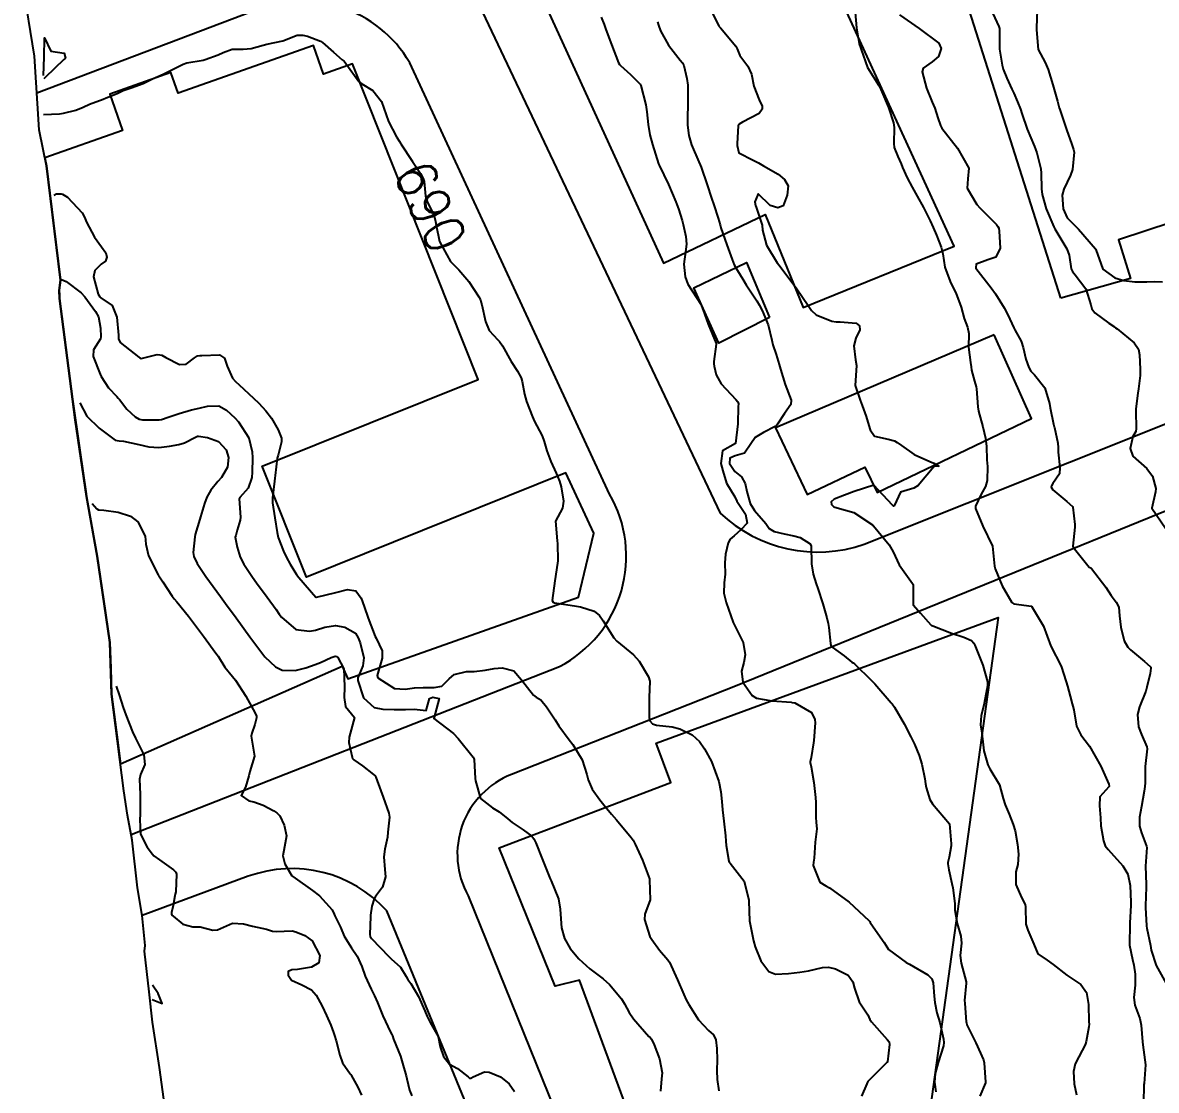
# Model space of a CAD drawing. Header units: metres. Extents: x 292545 to 299085, y 7450245 to 7463078.
# Drawn here: x 295976.2 to 296090.3, y 7455924 to 7456031.4 of the extents above; entities that cross this region are included whole.
import ezdxf
from ezdxf.enums import TextEntityAlignment as Align

# ---------------------------------------------------------------- set-up
doc = ezdxf.new("R2010")
doc.units = ezdxf.units.M
for name, color, linetype in [('Area', 45, 'Continuous'), ('Cotas', 45, 'Continuous'), ('Curvas de Nivel 1m', 11, 'Continuous'), ('Curvas de Nivel 5m', 15, 'Continuous'), ('Edificações', 30, 'Continuous'), ('Vias Primárias', 230, 'Continuous')]:
    doc.layers.add(name, color=color, linetype=linetype)
doc.styles.add('Style-STANDARD', font='STANDARD.shx')

msp = doc.modelspace()

# ---------------------------------------------------------------- linework, layer by layer
at = {"layer": 'Area'}
msp.add_polyline3d([(295990.53, 7455922.36, 695.07), (295990, 7455926.26, 694.93), (295989.28, 7455930.84, 695), (295988.94, 7455933.9, 695.11), (295988.49, 7455937.99, 700.69), (295988.53, 7455938.56, 700.74), (295988.25, 7455941.58, 695.01), (295987.77, 7455944.36, 695), (295987.23, 7455949.14, 694.84), (295986.77, 7455951.65, 694.8), (295986.39, 7455954.12, 696.23), (295985.17, 7455963.85, 700.01), (295984.99, 7455969.05, 700.53), (295983.71, 7455977.71, 701.13), (295982.65, 7455983.74, 697.18), (295981.5, 7455991.44, 698.12), (295979.94, 7456003.63, 690.82), (295979.9, 7456004.46, 691.69), (295980.03, 7456005.48, 690.66), (295978.61, 7456016.98, 695.54), (295978.29, 7456018.62, 690.28), (295977.88, 7456020.6, 690.13), (295977.41, 7456028.03, 690), (295976.22, 7456035.3, 689.56)], dxfattribs=at)
at = {"layer": 'Curvas de Nivel 1m', "flags": 128}
for points, elevation in [([(296045.26, 7456033.07), (296046.13, 7456031.36), (296046.28, 7456031.06), (296046.42, 7456030.88), (296047.97, 7456029.04), (296048.12, 7456028.76), (296048.38, 7456028.08), (296049.17, 7456027.02), (296049.56, 7456026.22), (296049.8, 7456025.02), (296050.33, 7456023.62), (296050.62, 7456023.01), (296050.62, 7456022.71), (296050.32, 7456022.25), (296048.66, 7456021.38), (296048.3, 7456021.17), (296048.23, 7456021.11), (296048.21, 7456021.04), (296048.12, 7456019.21), (296048.12, 7456019.04), (296048.27, 7456018.3), (296049.73, 7456017.55), (296050.26, 7456017.3), (296050.77, 7456017), (296052.24, 7456016.14), (296052.87, 7456015.62), (296053.23, 7456014.98), (296053.15, 7456014.05), (296052.73, 7456012.98), (296052.2, 7456012.77), (296051.44, 7456013), (296050.22, 7456014.16), (296049.87, 7456013.36), (296049.95, 7456013.01), (296050.01, 7456012.83), (296050.2, 7456012.33), (296050.61, 7456011.01), (296050.67, 7456010.51), (296051.05, 7456009), (296052.14, 7456007.23), (296052.33, 7456006.99), (296053.01, 7456006.1), (296053.85, 7456004.97), (296054.11, 7456004.62), (296055.25, 7456002.95), (296055.58, 7456002.45), (296056.07, 7456002.01), (296057.62, 7456001.38), (296058.07, 7456001.3), (296058.46, 7456001.31), (296060.07, 7456001.17), (296060.42, 7456000.89), (296060.45, 7456000.49), (296060.05, 7455999.67), (296059.85, 7455998.89), (296060.02, 7455997.46), (296060.1, 7455996.9), (296059.99, 7455994.9), (296060.48, 7455993.4), (296060.67, 7455992.89), (296061.08, 7455991.76), (296061.34, 7455990.88), (296061.49, 7455990.43), (296061.93, 7455989.79), (296063.3, 7455989.48), (296063.93, 7455989.31), (296064.22, 7455989.14), (296064.63, 7455988.84), (296065.91, 7455987.96), (296067.48, 7455987.23), (296067.9, 7455987.08), (296068.41, 7455986.79), (296067.95, 7455986.74), (296067.89, 7455986.72), (296066.31, 7455984.82), (296065.87, 7455984.55), (296064.54, 7455984.17), (296063.94, 7455982.85), (296063.92, 7455982.78), (296063.85, 7455982.74), (296063.73, 7455982.85), (296061.87, 7455984.87), (296059.87, 7455984.21), (296058.92, 7455983.85), (296057.86, 7455983.46), (296057.57, 7455983.2), (296057.61, 7455982.92), (296057.85, 7455982.69), (296058.18, 7455982.59), (296059.84, 7455982.1), (296061.73, 7455980.87), (296061.77, 7455980.82), (296061.82, 7455980.76), (296063.41, 7455978.85), (296063.79, 7455978.15), (296064.41, 7455976.84), (296065.75, 7455974.97), (296065.81, 7455974.88), (296065.82, 7455974.83), (296065.8, 7455972.9), (296065.83, 7455972.83), (296066.54, 7455972), (296067.58, 7455970.8), (296067.66, 7455970.76), (296067.7, 7455970.74), (296067.79, 7455970.71), (296069.69, 7455969.98), (296070.9, 7455969.56), (296071.69, 7455969.23), (296071.91, 7455968.98), (296072.01, 7455968.76), (296072.5, 7455967.58), (296072.81, 7455966.74), (296073.3, 7455965.08), (296073.31, 7455964.73), (296073.22, 7455964.33), (296072.92, 7455962.74), (296072.65, 7455961.7), (296072.59, 7455960.74), (296072.74, 7455959.91), (296072.85, 7455958.74), (296072.93, 7455958.12), (296073.34, 7455956.73), (296073.54, 7455956.31), (296074.51, 7455954.72), (296074.88, 7455953.34), (296075.06, 7455952.71), (296075.48, 7455951.75), (296075.89, 7455950.71), (296076.08, 7455950.08), (296076.33, 7455948.7), (296076.4, 7455947.73), (296076.34, 7455946.7), (296076.16, 7455945.96), (296076.13, 7455944.7), (296076.71, 7455943.37), (296077.09, 7455942.69), (296077.13, 7455942.45), (296077.16, 7455940.69), (296077.34, 7455940.1), (296077.96, 7455938.68), (296078.35, 7455937.71), (296079.31, 7455937.09), (296079.89, 7455936.65), (296081.29, 7455935.55), (296082.69, 7455934.63), (296083.26, 7455933.82), (296083.43, 7455932.8), (296083.45, 7455932.62), (296083.5, 7455930.88), (296083.51, 7455930.62), (296083.48, 7455930.37), (296083.21, 7455928.9), (296083.17, 7455928.66), (296083.15, 7455928.62), (296082.47, 7455927.34), (296082.13, 7455926.63), (296081.95, 7455925.86), (296082, 7455924.63), (296082.24, 7455923.54)], 687), ([(296059.97, 7456032.43), (296060.1, 7456030.89), (296060.4, 7456029.26), (296060.52, 7456028.89), (296060.58, 7456028.7), (296061.23, 7456026.88), (296062.36, 7456025.09), (296062.44, 7456024.95), (296062.47, 7456024.87), (296062.55, 7456024.67), (296063.32, 7456022.86), (296063.83, 7456021.33), (296063.91, 7456020.85), (296063.88, 7456019.25), (296063.92, 7456018.85), (296064.26, 7456017.94), (296064.6, 7456017.18), (296064.74, 7456016.84), (296065.21, 7456015.8), (296065.7, 7456014.83), (296066.22, 7456013.93), (296066.86, 7456012.81), (296067.53, 7456011.46), (296067.83, 7456010.8), (296068.17, 7456010.02), (296068.64, 7456008.8), (296068.8, 7456008.14), (296069.01, 7456006.79), (296069.54, 7456005.37), (296069.81, 7456004.78), (296070.1, 7456004.2), (296070.65, 7456002.77), (296070.94, 7456001.64), (296071.29, 7456000.76), (296071.42, 7456000.12), (296071.4, 7455998.76), (296071.58, 7455997.19), (296071.64, 7455996.76), (296071.68, 7455996.42), (296072, 7455995.33), (296072.17, 7455994.75), (296072.2, 7455994.54), (296072.31, 7455992.75), (296072.39, 7455992.31), (296072.83, 7455990.74), (296073.09, 7455989.58), (296073.19, 7455988.74), (296073.23, 7455987.4), (296073.28, 7455986.74), (296073.27, 7455985.35), (296073.08, 7455984.74), (296072.65, 7455983.96), (296072.09, 7455982.75), (296072.08, 7455982.51), (296072.82, 7455980.74), (296073.8, 7455978.73), (296073.99, 7455976.73), (296074.06, 7455976.44), (296074.78, 7455974.72), (296075.74, 7455973.05), (296075.94, 7455972.91), (296077.73, 7455972.68), (296078.94, 7455970.67), (296079.68, 7455968.66), (296080.7, 7455966.65), (296081.22, 7455965.07), (296081.33, 7455964.64), (296081.62, 7455963.64), (296081.83, 7455962.85), (296081.89, 7455962.64), (296081.98, 7455962.27), (296082.26, 7455960.63), (296082.7, 7455959.75), (296083.56, 7455958.61), (296084.71, 7455956.6), (296085.52, 7455954.77), (296085.55, 7455954.59), (296085.55, 7455954.55), (296085.51, 7455954.5), (296084.6, 7455953.5), (296084.58, 7455952.6), (296084.67, 7455951.4), (296084.71, 7455950.6), (296084.97, 7455949.07), (296085.13, 7455948.59), (296085.44, 7455948.2), (296086.92, 7455946.58), (296087.41, 7455945.71), (296087.65, 7455944.57), (296087.72, 7455942.91), (296087.71, 7455942.56), (296087.62, 7455940.83), (296087.61, 7455940.57), (296087.58, 7455938.82), (296087.59, 7455938.57), (296087.87, 7455937.13), (296088.01, 7455936.56), (296088.17, 7455935.68), (296088.16, 7455934.56), (296088.03, 7455933.33), (296088.11, 7455932.56), (296088.61, 7455931.19), (296088.75, 7455930.55), (296088.89, 7455928.87), (296088.92, 7455928.55), (296089.18, 7455926.55), (296089.05, 7455924.66), (296089.04, 7455924.55), (296088.98, 7455922.7)], 686), ([(296073.64, 7456032.74), (296074.43, 7456031), (296074.49, 7456030.8), (296074.5, 7456030.73), (296074.49, 7456030.66), (296074.51, 7456028.73), (296074.76, 7456027.11), (296074.88, 7456026.72), (296075.25, 7456025.82), (296075.74, 7456024.71), (296075.94, 7456024.3), (296076.33, 7456023.42), (296076.6, 7456022.7), (296076.75, 7456022.27), (296077.3, 7456020.69), (296078.03, 7456018.93), (296078.14, 7456018.68), (296078.27, 7456018.3), (296078.67, 7456016.68), (296078.68, 7456016.24), (296078.73, 7456014.68), (296078.8, 7456014.1), (296079.19, 7456012.67), (296079.98, 7456010.86), (296080.08, 7456010.66), (296080.18, 7456010.49), (296081.28, 7456008.64), (296081.5, 7456007.99), (296081.73, 7456006.64), (296081.84, 7456006.35), (296082.13, 7456006.01), (296083.18, 7456004.62), (296083.7, 7456003), (296083.79, 7456002.61), (296084.08, 7456002.21), (296085.51, 7456001.15), (296086.06, 7456000.79), (296086.18, 7456000.71), (296086.35, 7456000.59), (296088.04, 7455999.19), (296088.48, 7455998.56), (296088.6, 7455997.98), (296088.66, 7455996.55), (296088.65, 7455995.91), (296088.49, 7455994.56), (296088.42, 7455994.12), (296088.23, 7455992.56), (296088.22, 7455992.3), (296088.27, 7455990.56), (296088.22, 7455990.28), (296087.93, 7455989.75), (296087.64, 7455988.56), (296087.91, 7455987.77), (296089.32, 7455986.55), (296089.89, 7455985.78), (296090.22, 7455984.54), (296090.21, 7455984.2), (296089.84, 7455982.54), (296091.21, 7455980.53)], 684), ([(296078.29, 7456032.68), (296078.24, 7456030.87), (296078.24, 7456030.68), (296078.39, 7456028.68), (296079.09, 7456027.38), (296079.39, 7456026.67), (296079.88, 7456025.13), (296080.02, 7456024.66), (296080.33, 7456023.51), (296080.51, 7456022.84), (296080.56, 7456022.66), (296081, 7456021.34), (296081.26, 7456020.65), (296081.79, 7456019.13), (296081.96, 7456018.63), (296082, 7456018.37), (296081.85, 7456016.64), (296081.66, 7456016.05), (296080.98, 7456014.65), (296080.82, 7456014.05), (296080.91, 7456012.65), (296081.32, 7456011.77), (296082.19, 7456010.88), (296082.45, 7456010.63), (296084.15, 7456008.65), (296084.18, 7456008.61), (296084.19, 7456008.58), (296084.91, 7456006.6), (296086.12, 7456005.73), (296087, 7456005.45), (296088.12, 7456005.32), (296089.34, 7456005.33), (296090.12, 7456005.35), (296090.92, 7456005.33)], 683), ([(296034.43, 7456031.95), (296034.74, 7456031.2), (296034.91, 7456030.7), (296035.46, 7456029.19), (296036.18, 7456027.37), (296036.28, 7456027.18), (296036.37, 7456027.08), (296037.39, 7456026.19), (296038.35, 7456025.21), (296038.39, 7456025.15), (296038.42, 7456025.08), (296038.93, 7456023.14), (296039.02, 7456022.44), (296039.14, 7456021.14), (296039.32, 7456020.11), (296039.58, 7456019.14), (296040.19, 7456017.19), (296040.22, 7456017.13), (296040.25, 7456017.05), (296041.21, 7456015.12), (296041.94, 7456013.38), (296042.05, 7456013.11), (296042.2, 7456012.66), (296042.58, 7456011.49), (296042.69, 7456011.1), (296042.96, 7456009.88), (296043.02, 7456009.1), (296042.92, 7456008.33), (296042.73, 7456007.1), (296042.86, 7456005.84), (296043.16, 7456005.09), (296043.52, 7456004.5), (296044.1, 7456003.66), (296044.44, 7456003.08), (296044.68, 7456002.47), (296045.19, 7456001.07), (296045.98, 7455999.13), (296045.98, 7455999.06), (296045.77, 7455997.31), (296045.77, 7455997.06), (296045.8, 7455996.85), (296046, 7455995.98), (296046.49, 7455995.05), (296047.98, 7455993.48), (296048.19, 7455993.25), (296048.23, 7455993.04), (296048.22, 7455992.78), (296048.18, 7455991.04), (296047.95, 7455989.06), (296047.94, 7455989.04), (296046.64, 7455988.33), (296046.47, 7455987.05), (296046.65, 7455986.29), (296047.04, 7455985.05), (296047.86, 7455983.7), (296048.09, 7455983.27), (296048.22, 7455983.04), (296048.93, 7455981.93), (296049.12, 7455981.03), (296048.49, 7455980.36), (296047.81, 7455979.76), (296047.41, 7455979.44), (296047.2, 7455979.05), (296046.92, 7455977.92), (296046.88, 7455977.05), (296046.89, 7455975.92), (296046.8, 7455975.05), (296046.78, 7455974.01), (296047, 7455973.05), (296047.7, 7455971.04), (296048.7, 7455969.03), (296048.91, 7455967.79), (296048.77, 7455967.03), (296048.54, 7455966.14), (296048.67, 7455965.03), (296049.62, 7455963.7), (296050.06, 7455963.45), (296051.61, 7455963.16), (296053.56, 7455963.02), (296053.61, 7455963.01), (296053.9, 7455962.97), (296055.6, 7455962), (296055.93, 7455961.28), (296055.97, 7455960.94), (296055.81, 7455959.19), (296055.79, 7455958.95), (296055.55, 7455957.45), (296055.45, 7455957.04), (296055.45, 7455956.95), (296055.54, 7455956.53), (296055.81, 7455954.95), (296056, 7455953.45), (296056.03, 7455952.94), (296056.01, 7455951.47), (296056.06, 7455950.94), (296056.11, 7455950.29), (296055.97, 7455948.94), (296055.84, 7455947.35), (296055.79, 7455946.94), (296055.77, 7455946.59), (296056.41, 7455944.93), (296057.02, 7455944.56), (296057.39, 7455944.35), (296059.37, 7455942.9), (296061.35, 7455941.07), (296061.44, 7455940.97), (296061.5, 7455940.88), (296061.8, 7455940.42), (296062.91, 7455938.86), (296063.06, 7455938.59), (296063.32, 7455938.16), (296065.11, 7455936.83), (296065.3, 7455936.75), (296065.46, 7455936.67), (296067.29, 7455935.6), (296067.69, 7455935.21), (296067.82, 7455934.8), (296067.92, 7455933.46), (296067.99, 7455932.8), (296068.21, 7455931.76), (296068.51, 7455930.79), (296068.87, 7455929.13), (296068.9, 7455928.78), (296068.86, 7455928.45), (296068.33, 7455926.79), (296068.03, 7455925.66), (296067.96, 7455924.8), (296068.11, 7455923.83)], 689), ([(296040.08, 7456031.48), (296040.2, 7456031.13), (296040.41, 7456030.58), (296041.2, 7456029.12), (296042.38, 7456027.64), (296042.62, 7456027.35), (296042.73, 7456027.1), (296043.05, 7456025.79), (296043.13, 7456025.1), (296043.15, 7456024.28), (296043.16, 7456023.1), (296043.12, 7456021.91), (296043.12, 7456021.1), (296043.26, 7456020.06), (296043.53, 7456019.09), (296044.26, 7456017.39), (296044.4, 7456017.08), (296044.48, 7456016.85), (296045.08, 7456015.07), (296045.53, 7456013.75), (296045.75, 7456013.06), (296046.19, 7456011.72), (296046.39, 7456011.06), (296046.48, 7456010.76), (296047.06, 7456009.05), (296047.61, 7456007.58), (296047.81, 7456007.04), (296048.13, 7456006.46), (296048.67, 7456005.58), (296049.02, 7456005.03), (296050.09, 7456003.41), (296050.33, 7456003.01), (296050.64, 7456002.44), (296051.24, 7456001), (296051.6, 7455999.44), (296051.71, 7455998.99), (296052.03, 7455998.02), (296052.34, 7455996.99), (296052.47, 7455996.52), (296052.95, 7455994.98), (296053.54, 7455993.41), (296053.52, 7455992.97), (296052.88, 7455992.06), (296052.17, 7455990.99), (296052.07, 7455990.87), (296051.94, 7455990.78), (296050.76, 7455990.17), (296049.93, 7455989.66), (296049.49, 7455989.02), (296048.84, 7455988.09), (296047.9, 7455987.82), (296047.36, 7455987.58), (296047.34, 7455987.05), (296047.88, 7455986.24), (296048.56, 7455985.71), (296048.91, 7455985.02), (296049.08, 7455984.24), (296049.4, 7455983.02), (296049.84, 7455982.32), (296050.98, 7455981), (296051.33, 7455980.51), (296051.82, 7455980.21), (296052.84, 7455979.96), (296053.81, 7455979.76), (296054.44, 7455979.59), (296055.44, 7455978.95), (296055.56, 7455978.71), (296055.6, 7455976.94), (296055.77, 7455975.9), (296056.05, 7455974.94), (296056.21, 7455974.47), (296056.74, 7455972.93), (296057.13, 7455971.51), (296057.26, 7455970.93), (296057.32, 7455970.54), (296057.51, 7455968.92), (296057.54, 7455968.78), (296057.68, 7455968.58), (296058.89, 7455967.69), (296059.66, 7455967.07), (296059.77, 7455967), (296059.91, 7455966.9), (296061.64, 7455965.21), (296061.95, 7455964.87), (296063.61, 7455962.97), (296063.71, 7455962.85), (296063.94, 7455962.52), (296064.92, 7455960.84), (296065.57, 7455959.56), (296065.82, 7455959.08), (296065.94, 7455958.82), (296066.41, 7455957.68), (296066.69, 7455956.81), (296067, 7455955.33), (296067.07, 7455954.81), (296067.14, 7455954.43), (296067.5, 7455953.25), (296067.77, 7455952.8), (296069.47, 7455950.78), (296069.65, 7455948.78), (296069.64, 7455948.57), (296069.43, 7455947.45), (296069.3, 7455946.91), (296069.29, 7455946.78), (296069.41, 7455946.16), (296069.72, 7455944.78), (296069.81, 7455944.35), (296070, 7455942.77), (296070.02, 7455942.12), (296070.24, 7455940.77), (296070.62, 7455939.48), (296070.68, 7455938.77), (296070.53, 7455937.55), (296070.63, 7455936.77), (296071.14, 7455934.9), (296071.15, 7455934.76), (296070.99, 7455933.03), (296071, 7455932.76), (296071.16, 7455930.84), (296071.17, 7455930.76), (296071.23, 7455930.56), (296072.11, 7455928.75), (296072.88, 7455927.05), (296072.96, 7455926.74), (296073.09, 7455924.81), (296073.08, 7455924.74), (296072.51, 7455923.38)], 688), ([(295979.38, 7456014), (295979.63, 7456014.19), (295980.1, 7456014.19), (295980.22, 7456014.15), (295980.72, 7456013.83), (295982.19, 7456012.27), (295982.44, 7456011.82), (295982.65, 7456011.34), (295983.44, 7456009.81), (295984.15, 7456008.83), (295984.58, 7456008.23), (295984.7, 7456007.79), (295984.54, 7456007.39), (295984.13, 7456007.09), (295983.47, 7456006.46), (295983.35, 7456005.81), (295983.81, 7456004.08), (295983.98, 7456003.8), (295984.09, 7456003.7), (295985.23, 7456002.93), (295985.68, 7456001.78), (295985.87, 7455999.95), (295985.87, 7455999.77), (295985.87, 7455999.6), (295986.04, 7455999.21), (295987.9, 7455997.75), (295988.02, 7455997.67), (295988.15, 7455997.62), (295988.69, 7455997.74), (295989.74, 7455998.02), (295990.03, 7455997.99), (295990.23, 7455997.93), (295990.61, 7455997.72), (295992.01, 7455997), (295992.68, 7455997.03), (295993.5, 7455997.69), (295993.82, 7455997.89), (295994.03, 7455997.9), (295994.26, 7455997.91), (295996.03, 7455997.96), (295996.53, 7455997.64), (295996.81, 7455996.85), (295997.32, 7455995.64), (295997.63, 7455995.28), (295997.99, 7455994.97), (295999.44, 7455993.62), (295999.97, 7455993.1), (296000.69, 7455992.33), (296001.25, 7455991.59), (296001.94, 7455990.42), (296002.26, 7455989.58), (296002.26, 7455989.24), (296001.91, 7455987.89), (296001.84, 7455987.58), (296001.62, 7455985.84), (296001.59, 7455985.58), (296001.54, 7455985.26), (296001.34, 7455983.59), (296001.35, 7455983.09), (296001.59, 7455981.58), (296001.81, 7455980.11), (296001.93, 7455979.59), (296002.45, 7455978.24), (296002.75, 7455977.58), (296003.13, 7455976.92), (296003.77, 7455975.89), (296004.01, 7455975.56), (296005.73, 7455973.61), (296005.79, 7455973.59), (296007.74, 7455974.08), (296008.89, 7455974.35), (296009.74, 7455974.22), (296010.26, 7455973.48), (296010.57, 7455972.64), (296010.98, 7455971.48), (296011.69, 7455969.64), (296011.77, 7455969.47), (296012.39, 7455968.18), (296012.4, 7455967.46), (296011.89, 7455965.71), (296011.96, 7455965.47), (296013.63, 7455964.4), (296014.7, 7455964.35), (296015.63, 7455964.47), (296016.52, 7455964.52), (296017.63, 7455964.5), (296018.39, 7455964.63), (296019.13, 7455965.38), (296019.65, 7455965.83), (296020.88, 7455966.12), (296021.64, 7455966.13), (296022.74, 7455966.25), (296023.65, 7455966.43), (296024.48, 7455966.49), (296025.65, 7455966.19), (296026.41, 7455965.29), (296027.62, 7455963.72), (296027.87, 7455963.53), (296028.34, 7455963.27), (296028.92, 7455962.57), (296029.6, 7455961.54), (296029.79, 7455961.25), (296030.18, 7455960.65), (296031.2, 7455959.23), (296031.56, 7455958.77), (296032.51, 7455957.22), (296032.99, 7455955.76), (296033.13, 7455955.21), (296033.51, 7455954.29), (296034.28, 7455953.2), (296034.84, 7455952.54), (296035.48, 7455951.75), (296035.97, 7455951.18), (296037.45, 7455949.43), (296037.63, 7455949.16), (296037.84, 7455948.76), (296038.6, 7455947.15), (296039.28, 7455945.27), (296039.3, 7455945.14), (296039.37, 7455943.14), (296038.82, 7455941.69), (296038.77, 7455941.15), (296039.33, 7455939.46), (296039.51, 7455939.14), (296040.28, 7455938.09), (296041.14, 7455937.11), (296041.21, 7455937.02), (296041.3, 7455936.86), (296042.11, 7455935.1), (296042.73, 7455933.63), (296042.98, 7455933.09), (296043.25, 7455932.62), (296044.23, 7455931.08), (296045.22, 7455930.01), (296045.73, 7455929.57), (296045.97, 7455929.06), (296046.07, 7455928.19), (296046.11, 7455927.06), (296046.07, 7455925.96), (296046.11, 7455925.06), (296046.28, 7455923.92)], 691), ([(295980.11, 7456005.55), (295980.59, 7456005.36), (295982.1, 7456004.22), (295982.46, 7456003.82), (295983.54, 7456002.34), (295983.86, 7456001.8), (295984.06, 7456000.66), (295984.09, 7455999.8), (295984.04, 7455999.58), (295983.34, 7455998.49), (295983.32, 7455997.81), (295984, 7455996.03), (295984.11, 7455995.8), (295984.87, 7455994.67), (295985.69, 7455993.77), (295985.83, 7455993.63), (295985.97, 7455993.47), (295986.71, 7455992.51), (295987.53, 7455991.75), (295987.95, 7455991.51), (295988.26, 7455991.44), (295989.95, 7455991.43), (295990.2, 7455991.48), (295990.87, 7455991.72), (295991.96, 7455992.09), (295993.2, 7455992.45), (295993.96, 7455992.62), (295994.83, 7455992.81), (295995.96, 7455992.85), (295996.73, 7455992.42), (295997.58, 7455991.64), (295997.95, 7455991.25), (295998.99, 7455989.62), (295999.31, 7455988.22), (295999.33, 7455987.62), (295999.31, 7455986.18), (295999.27, 7455985.62), (295998.91, 7455984.57), (295998.08, 7455983.63), (295998, 7455983.48), (295998.15, 7455981.63), (295998.11, 7455981.34), (295997.81, 7455980.35), (295997.65, 7455979.79), (295997.61, 7455979.63), (295997.62, 7455979.45), (295997.79, 7455978.63), (295998.11, 7455977.63), (295998.48, 7455976.92), (295999.35, 7455975.61), (295999.75, 7455975.04), (296000.81, 7455973.6), (296001.72, 7455972.37), (296002.03, 7455971.9), (296002.26, 7455971.58), (296003.69, 7455970.35), (296005.08, 7455970.16), (296005.69, 7455970.29), (296006.63, 7455970.59), (296007.7, 7455970.76), (296008.62, 7455970.58), (296009.69, 7455969.98), (296009.98, 7455969.49), (296010.17, 7455968.99), (296010.56, 7455967.48), (296010.45, 7455966.68), (296009.95, 7455965.49), (296009.93, 7455965.2), (296010.51, 7455963.48), (296011.6, 7455962.48), (296012.46, 7455962.32), (296013.6, 7455962.31), (296014.73, 7455962.3), (296015.6, 7455962.33), (296016.81, 7455962.2), (296017.14, 7455963.4), (296017.5, 7455963.52), (296017.61, 7455963.51), (296018.11, 7455963.39), (296017.59, 7455961.4), (296019.57, 7455959.88), (296020.05, 7455959.37), (296021.54, 7455957.49), (296021.62, 7455957.35), (296021.64, 7455957.25), (296021.75, 7455955.35), (296021.77, 7455955.1), (296022.29, 7455953.34), (296023.48, 7455952.39), (296024.15, 7455951.99), (296025.04, 7455951.31), (296025.47, 7455950.94), (296026.56, 7455950.19), (296027.45, 7455949.55), (296027.66, 7455949.28), (296027.84, 7455948.88), (296028.5, 7455947.27), (296029.22, 7455945.44), (296029.3, 7455945.26), (296029.4, 7455945.05), (296030.12, 7455943.25), (296030.31, 7455942.2), (296030.36, 7455941.24), (296030.44, 7455940.34), (296030.75, 7455939.24), (296031.32, 7455938.25), (296032.18, 7455937.22), (296033.29, 7455936.19), (296034.63, 7455935.2), (296035.27, 7455934.63), (296036.47, 7455933.17), (296036.77, 7455932.69), (296037.24, 7455931.8), (296037.67, 7455931.16), (296039.22, 7455929.41), (296039.36, 7455929.28), (296039.49, 7455929.14), (296039.77, 7455928.57), (296040.31, 7455927.13), (296040.55, 7455925.75), (296040.5, 7455925.13), (296040.39, 7455923.88)], 692), ([(295981.96, 7455993.15), (295982.67, 7455991.81), (295983.93, 7455990.6), (295984.99, 7455989.78), (295985.53, 7455989.39), (295985.92, 7455989.33), (295986.38, 7455989.3), (295987.92, 7455988.96), (295988.92, 7455988.73), (295989.91, 7455988.64), (295990.99, 7455988.79), (295991.92, 7455988.96), (295992.5, 7455989.12), (295993.61, 7455989.68), (295993.82, 7455989.78), (295993.92, 7455989.8), (295994.83, 7455989.67), (295995.92, 7455989.26), (295996.69, 7455988.43), (295996.93, 7455987.64), (295996.84, 7455986.69), (295996.23, 7455985.65), (295995.87, 7455985.24), (295995.16, 7455984.37), (295994.74, 7455983.67), (295994.5, 7455983.02), (295994.12, 7455981.68), (295994.05, 7455981.45), (295993.82, 7455980.68), (295993.58, 7455979.91), (295993.54, 7455979.68), (295993.38, 7455978.09), (295993.43, 7455977.68), (295993.78, 7455976.97), (295994.65, 7455975.67), (295995.74, 7455974.15), (295996.11, 7455973.65), (295996.79, 7455972.71), (295997.62, 7455971.63), (295997.71, 7455971.5), (295999.09, 7455969.62), (295999.67, 7455968.79), (296000.58, 7455967.6), (296001.65, 7455966.58), (296002.33, 7455966.26), (296003.65, 7455966.21), (296004.7, 7455966.5), (296005.66, 7455966.83), (296006.18, 7455967.01), (296007.25, 7455967.52), (296007.66, 7455967.67), (296007.79, 7455967.64), (296007.93, 7455967.52), (296008.52, 7455966.37), (296008.58, 7455965.51), (296008.59, 7455964.54), (296008.56, 7455963.51), (296008.7, 7455962.6), (296009.59, 7455961.49), (296009.17, 7455959.89), (296009.06, 7455959.5), (296009.05, 7455958.99), (296009.36, 7455957.49), (296009.42, 7455957.37), (296009.54, 7455957.24), (296010.41, 7455956.61), (296011.53, 7455955.77), (296011.68, 7455955.62), (296011.76, 7455955.47), (296011.88, 7455955.11), (296012.5, 7455953.46), (296013.07, 7455951.86), (296013.13, 7455951.45), (296012.96, 7455949.96), (296012.91, 7455949.46), (296012.67, 7455948.23), (296012.55, 7455947.46), (296012.66, 7455946.2), (296012.71, 7455945.46), (296012.43, 7455944.42), (296011.73, 7455943.47), (296011.58, 7455943.26), (296011.36, 7455942.52), (296011.23, 7455941.59), (296011.22, 7455941.47), (296011.15, 7455939.65), (296011.19, 7455939.47), (296011.33, 7455939.27), (296013.06, 7455937.45), (296013.3, 7455937.22), (296014.23, 7455936.37), (296014.79, 7455935.43), (296014.97, 7455935.12), (296015.27, 7455934.71), (296016.05, 7455933.41), (296016.67, 7455931.97), (296016.91, 7455931.4), (296017.23, 7455930.79), (296018.02, 7455929.39), (296018.23, 7455928.36), (296018.55, 7455927.39), (296019.18, 7455926.61), (296019.98, 7455926.18), (296021.05, 7455925.35), (296021.1, 7455925.28), (296021.16, 7455925.21), (296021.31, 7455925.2), (296021.56, 7455925.35), (296022.67, 7455925.83), (296023.17, 7455925.82), (296024.28, 7455925.32), (296025.16, 7455924.62), (296025.69, 7455923.85)], 693), ([(295983.2, 7455983.02), (295983.67, 7455982.49), (295983.84, 7455982.38), (295984.4, 7455982.35), (295985.84, 7455982.14), (295987.06, 7455981.76), (295987.82, 7455981.19), (295988.55, 7455979.74), (295988.61, 7455978.93), (295988.88, 7455977.74), (295989.77, 7455975.96), (295989.85, 7455975.82), (295989.91, 7455975.73), (295990.33, 7455975.15), (295991.27, 7455973.71), (295991.46, 7455973.44), (295991.73, 7455973.12), (295992.89, 7455971.69), (295993.7, 7455970.61), (295994.4, 7455969.67), (295995.67, 7455967.97), (295995.8, 7455967.79), (295995.88, 7455967.66), (295996.57, 7455966.56), (295997.32, 7455965.63), (295997.64, 7455965.24), (295998.68, 7455963.62), (295999.6, 7455961.91), (295999.73, 7455961.61), (295999.75, 7455961.45), (295999.58, 7455960.77), (295999.28, 7455959.91), (295999.22, 7455959.61), (295999.54, 7455957.61), (295999.07, 7455956.07), (295998.99, 7455955.62), (295998.64, 7455954.49), (295998.2, 7455953.63), (295998.99, 7455953.12), (295999.49, 7455953.01), (296000.42, 7455952.66), (296001.48, 7455952.1), (296001.79, 7455951.9), (296002.08, 7455951.58), (296002.53, 7455950.64), (296002.77, 7455949.57), (296002.55, 7455948.46), (296002.39, 7455947.58), (296002.61, 7455946.77), (296003.31, 7455945.56), (296003.4, 7455945.49), (296003.64, 7455945.32), (296005.38, 7455944.07), (296006.08, 7455943.53), (296007.36, 7455942.13), (296007.55, 7455941.71), (296007.64, 7455941.52), (296008.21, 7455940.38), (296008.57, 7455939.5), (296009.32, 7455938.3), (296009.88, 7455937.48), (296010.33, 7455936.44), (296010.69, 7455935.48), (296011.27, 7455934.15), (296011.61, 7455933.47), (296011.91, 7455932.81), (296012.47, 7455931.46), (296013.22, 7455929.83), (296013.36, 7455929.59), (296013.42, 7455929.45), (296013.53, 7455929.13), (296014.22, 7455927.43), (296014.45, 7455926.71), (296014.8, 7455925.43), (296014.87, 7455925.13), (296015.15, 7455924), (296015.36, 7455923.42)], 694)]:
    msp.add_lwpolyline(points, dxfattribs=dict(at, elevation=elevation))
at = {"layer": 'Curvas de Nivel 5m', "flags": 128}
for points, elevation in [([(296064.44, 7456032.18), (296066.42, 7456030.82), (296068.4, 7456029.35), (296068.63, 7456028.8), (296068.38, 7456027.99), (296067.73, 7456027.46), (296066.83, 7456026.82), (296066.73, 7456026.45), (296067.15, 7456024.81), (296067.73, 7456023.41), (296067.99, 7456022.8), (296068.31, 7456021.81), (296068.56, 7456021.05), (296068.7, 7456020.79), (296070.27, 7456018.77), (296071.42, 7456016.76), (296071.32, 7456015.68), (296071.26, 7456014.76), (296072.21, 7456013.09), (296072.52, 7456012.75), (296074.19, 7456011.09), (296074.35, 7456010.89), (296074.44, 7456010.73), (296074.48, 7456010.42), (296074.56, 7456008.72), (296074.14, 7456007.81), (296073.34, 7456007.54), (296072.14, 7456007.1), (296072.11, 7456006.75), (296072.11, 7456006.73), (296072.13, 7456006.7), (296073.68, 7456004.73), (296074.1, 7456004.11), (296074.97, 7456002.72), (296075.35, 7456001.99), (296075.93, 7456000.7), (296075.98, 7456000.62), (296076.06, 7456000.48), (296076.7, 7455999.36), (296076.87, 7455998.7), (296077.16, 7455997.55), (296077.45, 7455996.69), (296077.64, 7455996.32), (296078.01, 7455995.95), (296079.08, 7455994.67), (296079.54, 7455993.09), (296079.6, 7455992.66), (296079.95, 7455991.01), (296080.01, 7455990.73), (296080.03, 7455990.66), (296080.37, 7455989.09), (296080.39, 7455988.65), (296080.4, 7455988.17), (296080.56, 7455986.65), (296080.53, 7455986.01), (296079.88, 7455985.02), (296079.73, 7455984.81), (296079.71, 7455984.66), (296079.87, 7455984.41), (296081.29, 7455983.21), (296081.84, 7455982.73), (296081.89, 7455982.64), (296082.09, 7455980.9), (296082.09, 7455980.64), (296081.88, 7455978.72), (296081.91, 7455978.64), (296082.31, 7455978.11), (296083.54, 7455976.61), (296083.69, 7455976.53), (296083.77, 7455976.47), (296085.2, 7455974.6), (296085.74, 7455973.76), (296086.24, 7455973.09), (296086.5, 7455972.58), (296086.59, 7455971.71), (296086.7, 7455970.58), (296087.05, 7455969.21), (296087.4, 7455968.57), (296087.68, 7455968.29), (296089.08, 7455967.13), (296089.65, 7455966.63), (296089.72, 7455966.54), (296089.74, 7455966.45), (296089.65, 7455965.92), (296089.34, 7455964.54), (296089.22, 7455964.13), (296088.59, 7455962.56), (296088.38, 7455961.78), (296088.48, 7455960.56), (296088.79, 7455959.77), (296089.34, 7455958.54), (296089.36, 7455958.34), (296089.17, 7455956.55), (296089.16, 7455954.9), (296089.14, 7455954.55), (296089.05, 7455954.09), (296088.79, 7455952.55), (296088.58, 7455951.45), (296088.59, 7455950.55), (296088.78, 7455949.88), (296089.31, 7455948.54), (296089.32, 7455948.42), (296089.21, 7455946.54), (296089.25, 7455944.69), (296089.26, 7455944.54), (296089.27, 7455944.42), (296089.21, 7455942.54), (296089.21, 7455942.38), (296089.29, 7455940.54), (296089.3, 7455940.49), (296089.34, 7455940.28), (296089.68, 7455938.54), (296089.76, 7455938.09), (296090.27, 7455936.53), (296091.28, 7455934.74)], 685), ([(295978.3, 7456022.17), (295979.92, 7456022.23), (295980.31, 7456022.28), (295981.56, 7456022.58), (295982.32, 7456022.91), (295982.93, 7456023.2), (295984.33, 7456023.69), (295984.4, 7456023.72), (295984.56, 7456023.79), (295985.8, 7456024.32), (295986.34, 7456024.56), (295987.25, 7456024.86), (295988.35, 7456025.29), (295989.28, 7456025.74), (295990.36, 7456026.22), (295991.36, 7456026.71), (295992.37, 7456027.23), (295992.72, 7456027.34), (295994.37, 7456027.62), (295994.59, 7456027.68), (295995.88, 7456028.16), (295996.38, 7456028.41), (295997.31, 7456028.72), (295998.39, 7456028.72), (295999.22, 7456028.79), (296000.4, 7456029.13), (296000.77, 7456029.23), (296002.4, 7456029.58), (296003.84, 7456030.13), (296004.41, 7456030.14), (296004.88, 7456030.03), (296006.17, 7456029.53), (296006.4, 7456029.4), (296007.49, 7456028.42), (296008.38, 7456027.67), (296008.56, 7456027.51), (296009.18, 7456026.69), (296010.05, 7456025.49), (296010.35, 7456025.23), (296011.46, 7456024.58), (296012.33, 7456023.46), (296013.04, 7456021.45), (296013.84, 7456019.9), (296014.14, 7456019.44), (296014.28, 7456019.22), (296015.44, 7456017.43), (296016.24, 7456016.23), (296016.53, 7456015.71), (296016.61, 7456015.41), (296016.75, 7456013.95), (296016.92, 7456013.41), (296017.63, 7456011.96), (296017.77, 7456011.4), (296017.81, 7456011.03), (296018.16, 7456009.39), (296019.25, 7456007.38), (296020.12, 7456006.53), (296021.11, 7456005.36), (296022.1, 7456003.81), (296022.27, 7456003.52), (296022.33, 7456003.35), (296022.41, 7456003.02), (296022.8, 7456001.34), (296023.15, 7456000.43), (296024.04, 7455999.47), (296024.19, 7455999.32), (296024.49, 7455998.87), (296025.38, 7455997.31), (296026.01, 7455996.35), (296026.38, 7455995.67), (296026.49, 7455995.3), (296026.72, 7455994.03), (296026.91, 7455993.29), (296027.5, 7455991.74), (296027.7, 7455991.28), (296027.94, 7455990.83), (296028.49, 7455989.84), (296028.7, 7455989.27), (296028.96, 7455988.31), (296029.36, 7455987.26), (296029.89, 7455986.07), (296030.22, 7455985.25), (296030.41, 7455984.7), (296030.62, 7455983.24), (296030.54, 7455982.55), (296029.82, 7455981.25), (296030.01, 7455979.25), (296030.03, 7455979.01), (296030.05, 7455977.25), (296030.03, 7455977), (296029.75, 7455975.25), (296029.49, 7455973.25), (296029.58, 7455973.1), (296029.73, 7455973.04), (296029.97, 7455973), (296031.73, 7455972.73), (296032.34, 7455972.61), (296033.72, 7455972.18), (296034.27, 7455971.75), (296034.63, 7455971.2), (296035.69, 7455969.52), (296036.01, 7455969.18), (296037.67, 7455967.78), (296038.24, 7455967.15), (296039.19, 7455965.59), (296039.32, 7455965.14), (296039.27, 7455963.49), (296039.26, 7455963.14), (296039.24, 7455961.5), (296039.32, 7455961.14), (296039.59, 7455960.85), (296039.99, 7455960.73), (296041.58, 7455960.54), (296042.34, 7455960.34), (296043.57, 7455959.75), (296044.32, 7455959.08), (296044.81, 7455958.33), (296045.54, 7455957.06), (296046.25, 7455955.06), (296046.47, 7455954.02), (296046.56, 7455953.05), (296046.64, 7455952.21), (296046.77, 7455951.05), (296046.92, 7455949.58), (296046.96, 7455949.05), (296047.01, 7455948.62), (296047.27, 7455947.04), (296047.32, 7455946.94), (296047.42, 7455946.84), (296048.82, 7455945.03), (296049.28, 7455943.11), (296049.28, 7455943.02), (296049.35, 7455941.02), (296049.76, 7455939.02), (296049.92, 7455938.41), (296050.49, 7455937.01), (296051.29, 7455935.92), (296051.96, 7455935.66), (296053.29, 7455935.73), (296054.41, 7455935.85), (296055.29, 7455936), (296056.71, 7455936.34), (296057.3, 7455936.36), (296058.01, 7455936.2), (296059.29, 7455935.58), (296059.73, 7455934.9), (296059.92, 7455934.25), (296060.38, 7455932.89), (296061.24, 7455931.56), (296061.47, 7455931.12), (296061.62, 7455930.87), (296063.21, 7455929.1), (296063.39, 7455928.85), (296063.45, 7455928.6), (296063.23, 7455926.85), (296063.22, 7455926.81), (296063.18, 7455926.77), (296061.27, 7455924.88), (296061.23, 7455924.81), (296061.16, 7455924.62), (296060.63, 7455923.4)], 690), ([(295978.31, 7456026.08), (295978.37, 7456027.92), (295978.4, 7456029.87), (295979.06, 7456028.53), (295980.38, 7456028.34), (295980.52, 7456027.84), (295980.46, 7456027.75), (295980.37, 7456027.69), (295978.49, 7456025.87), (295978.35, 7456025.76)], 690), ([(295985.62, 7455964.64), (295985.92, 7455963.78), (295986.33, 7455962.5), (295986.59, 7455961.76), (295987.27, 7455960.06), (295987.57, 7455959.42), (295988.42, 7455957.74), (295988.52, 7455956.75), (295988.07, 7455955.74), (295987.96, 7455955.3), (295988.03, 7455953.74), (295988.04, 7455953.19), (295988.04, 7455951.74), (295988.01, 7455951.21), (295988.06, 7455949.74), (295988.73, 7455948.45), (295989.28, 7455947.73), (295989.42, 7455947.58), (295989.98, 7455947.16), (295991.41, 7455946.15), (295991.63, 7455945.93), (295991.69, 7455945.71), (295991.62, 7455943.94), (295991.57, 7455943.71), (295991.54, 7455943.55), (295991.37, 7455942.58), (295991.2, 7455941.87), (295991.18, 7455941.71), (295991.24, 7455941.6), (295991.35, 7455941.5), (295992.32, 7455940.68), (295993.34, 7455940.42), (295994.08, 7455940.42), (295995.34, 7455940.09), (295995.83, 7455940.14), (295997.34, 7455940.78), (295998.45, 7455940.73), (295999.34, 7455940.51), (296000.74, 7455940.19), (296001.34, 7455940), (296001.71, 7455939.96), (296003.34, 7455940.02), (296003.71, 7455939.93), (296004.61, 7455939.55), (296005.33, 7455939.03), (296006.13, 7455937.53), (296006.03, 7455936.8), (296005.29, 7455936.36), (296003.87, 7455936.14), (296003.29, 7455936.09), (296002.93, 7455935.93), (296002.94, 7455935.57), (296003.28, 7455935.06), (296004.3, 7455934.58), (296005.27, 7455934.09), (296005.74, 7455933.54), (296006.34, 7455932.44), (296006.79, 7455931.52), (296007.22, 7455930.55), (296007.5, 7455929.8), (296007.59, 7455929.51), (296007.75, 7455928.96), (296008.14, 7455927.51), (296008.4, 7455926.73), (296009.16, 7455925.64), (296009.23, 7455925.56), (296009.26, 7455925.5), (296009.95, 7455924.29), (296010.32, 7455923.48)], 695), ([(295989.25, 7455933.11), (295990.24, 7455932.73), (295989.85, 7455933.72), (295989.27, 7455934.56)], 695)]:
    msp.add_lwpolyline(points, dxfattribs=dict(at, elevation=elevation))
at = {"layer": 'Edificações'}
for points in [[(296129.68, 7456118.09), (296007.57, 7456074.05), (296012.52, 7456061.01), (296016.13, 7456062.39), (296028.13, 7456034.7), (296040.68, 7456007.2), (296050.93, 7456012.09), (296054.75, 7456002.73), (296069.94, 7456008.92), (296048.89, 7456054.87), (296050.99, 7456055.83), (296047.64, 7456063.15), (296045.69, 7456062.25), (296043.1, 7456067.9), (296136.52, 7456096.81), (296132.04, 7456116.61)], [(296080.68, 7456003.67), (296071.01, 7456034.09), (296083.8, 7456038.34), (296085.14, 7456034.51), (296100.4, 7456039.52), (296107.99, 7456016.63), (296086.47, 7456009.54), (296087.69, 7456005.65)], [(296051.36, 7456001.74), (296046.26, 7455999.16), (296043.75, 7456004.71), (296049.06, 7456007.27)], [(296073.96, 7455999.99), (296051.96, 7455990.62), (296055.14, 7455983.91), (296060.97, 7455986.66), (296062.18, 7455984.11), (296077.73, 7455991.58)]]:
    msp.add_lwpolyline(points, close=True, dxfattribs=at)
at = {"layer": 'Edificações', "elevation": 697.29}
msp.add_lwpolyline([(295986.05, 7455956.84), (296008.38, 7455966.64), (296008.94, 7455965.37), (296032.13, 7455973.58), (296033.7, 7455980.05), (296030.88, 7455986.09), (296004.78, 7455975.62), (296000.31, 7455986.76), (296022.05, 7455995.49), (296009.42, 7456027.26), (296006.49, 7456026.22), (296005.47, 7456029.11), (295991.85, 7456024.29), (295991.11, 7456026.37), (295984.99, 7456024.2), (295986.27, 7456020.56), (295978.45, 7456017.8), (295978.61, 7456016.98), (295979.32, 7456011.23), (295980.03, 7456005.48), (295979.97, 7456004.97), (295979.9, 7456004.46), (295979.92, 7456004.05), (295979.94, 7456003.63), (295980.3, 7456000.81), (295981.24, 7455993.52), (295981.96, 7455988.38), (295982.61, 7455983.99), (295982.65, 7455983.74), (295983.18, 7455980.72), (295983.71, 7455977.71), (295984.35, 7455973.38), (295984.99, 7455969.05), (295985.08, 7455966.45), (295985.17, 7455963.85), (295985.78, 7455958.98)], close=True, dxfattribs=at)
at = {"layer": 'Edificações'}
msp.add_lwpolyline([(296047.05, 7455894.98), (296032.24, 7455935.06), (296029.78, 7455934.45), (296024.16, 7455948.38), (296041.43, 7455954.94), (296039.97, 7455958.91), (296074.37, 7455971.54), (296066.92, 7455917.8)], dxfattribs=at)
at = {"layer": 'Vias Primárias'}
msp.add_lwpolyline([(296060.89, 7455978.92), (296154.04, 7456016.13, 0.314719), (296164.1, 7456031.45), (296156.42, 7456091.32, 0.037747), (296137.99, 7456116.9, 0.384288), (296121.76, 7456119.46), (296015.21, 7456079.91), (296008.64, 7456077.63, 0.569555), (296005.26, 7456061.07, -0.144295), (296021.85, 7456033.83), (296046.39, 7455982.06, 0.279903)], format="xyb", close=True, dxfattribs=at)
at = {"layer": 'Vias Primárias', "elevation": 694.83}
msp.add_lwpolyline([(295987.13, 7455949.71), (296030.24, 7455966.62, 0.427435), (296035.26, 7455983.97), (296015.16, 7456027.37, 0.376607), (295999.51, 7456032.59), (295977.65, 7456024.32)], format="xyb", dxfattribs=at)
at = {"layer": 'Vias Primárias'}
for points in [[(296178.28, 7455917), (296167.32, 7455999.49, 0.45956), (296153.93, 7456007.71), (296119.48, 7455993.75), (296047.94, 7455964.64), (296025.41, 7455955.76, 0.453968), (296021.04, 7455943.55), (296047.14, 7455879.01)], [(296014.29, 7455723.32), (296073.22, 7455746.59), (296080.84, 7455749.95), (296083.79, 7455752.52, 0.283599), (296085.16, 7455765.39), (296065.3, 7455814.27), (296038.85, 7455878.87), (296012.85, 7455942.04, 0.305418), (295998.9, 7455945.51), (295988.25, 7455941.58)]]:
    msp.add_lwpolyline(points, format="xyb", dxfattribs=at)

# ---------------------------------------------------------------- texts
at = {"layer": 'Cotas', "style": 'Style-STANDARD'}
msp.add_text('690', height=4, rotation=296.0188, dxfattribs=at).set_placement((296017.25, 7456012.91, 690), align=Align.MIDDLE_CENTER)

doc.saveas('drawing.dxf')
